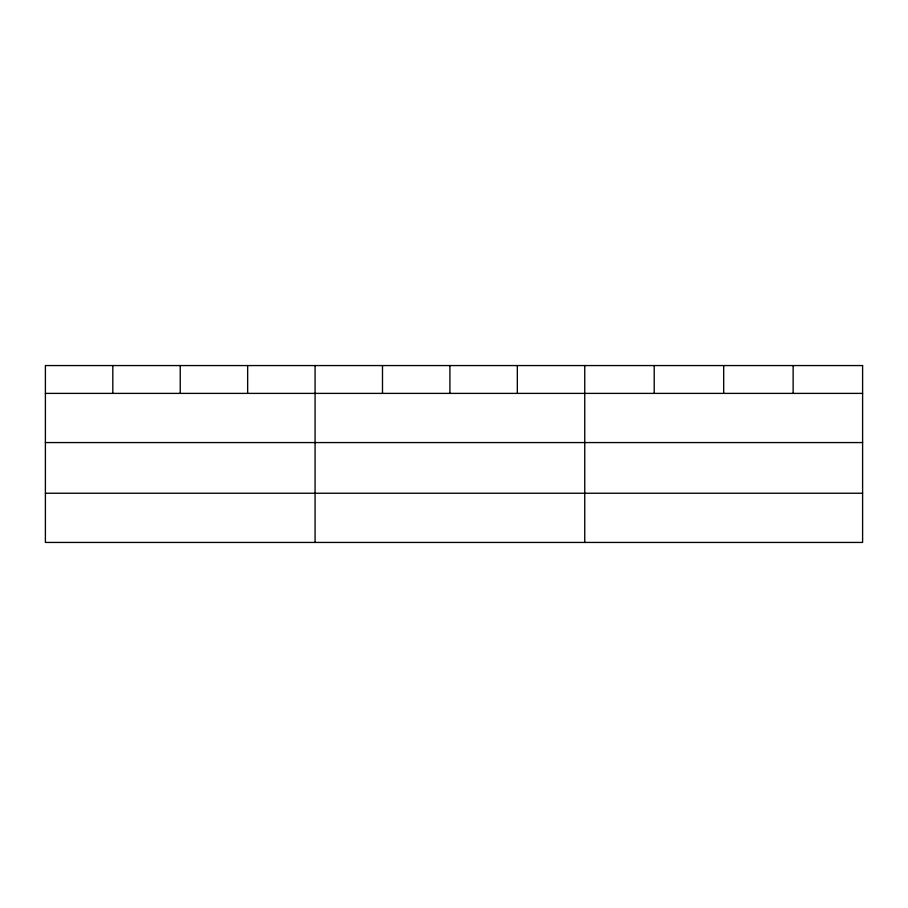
<?xml version="1.0" encoding="UTF-8"?>
<svg xmlns="http://www.w3.org/2000/svg" width="908" height="908" viewBox="0 0 908 908"><rect width="100%" height="100%" fill="white"/><g stroke="black" fill="none" stroke-linecap="round" stroke-linejoin="round"><path stroke-width="1.36" d="M45.4 393.391L862.6 393.391M45.4 442.571L862.6 442.571M45.4 493.248L862.6 493.248M793.138 365.561L793.138 393.391M723.676 365.561L723.676 393.391M654.214 365.561L654.214 393.391M584.752 365.561L584.752 542.439M517.333 365.561L517.333 393.391M449.914 365.561L449.914 393.391M382.495 365.561L382.495 393.391M315.076 365.561L315.076 542.439M247.657 365.561L247.657 393.391M180.238 365.561L180.238 393.391M112.819 365.561L112.819 393.391M862.6 365.561L45.4 365.561L45.4 542.439L862.6 542.439L862.6 365.561"/></g></svg>
